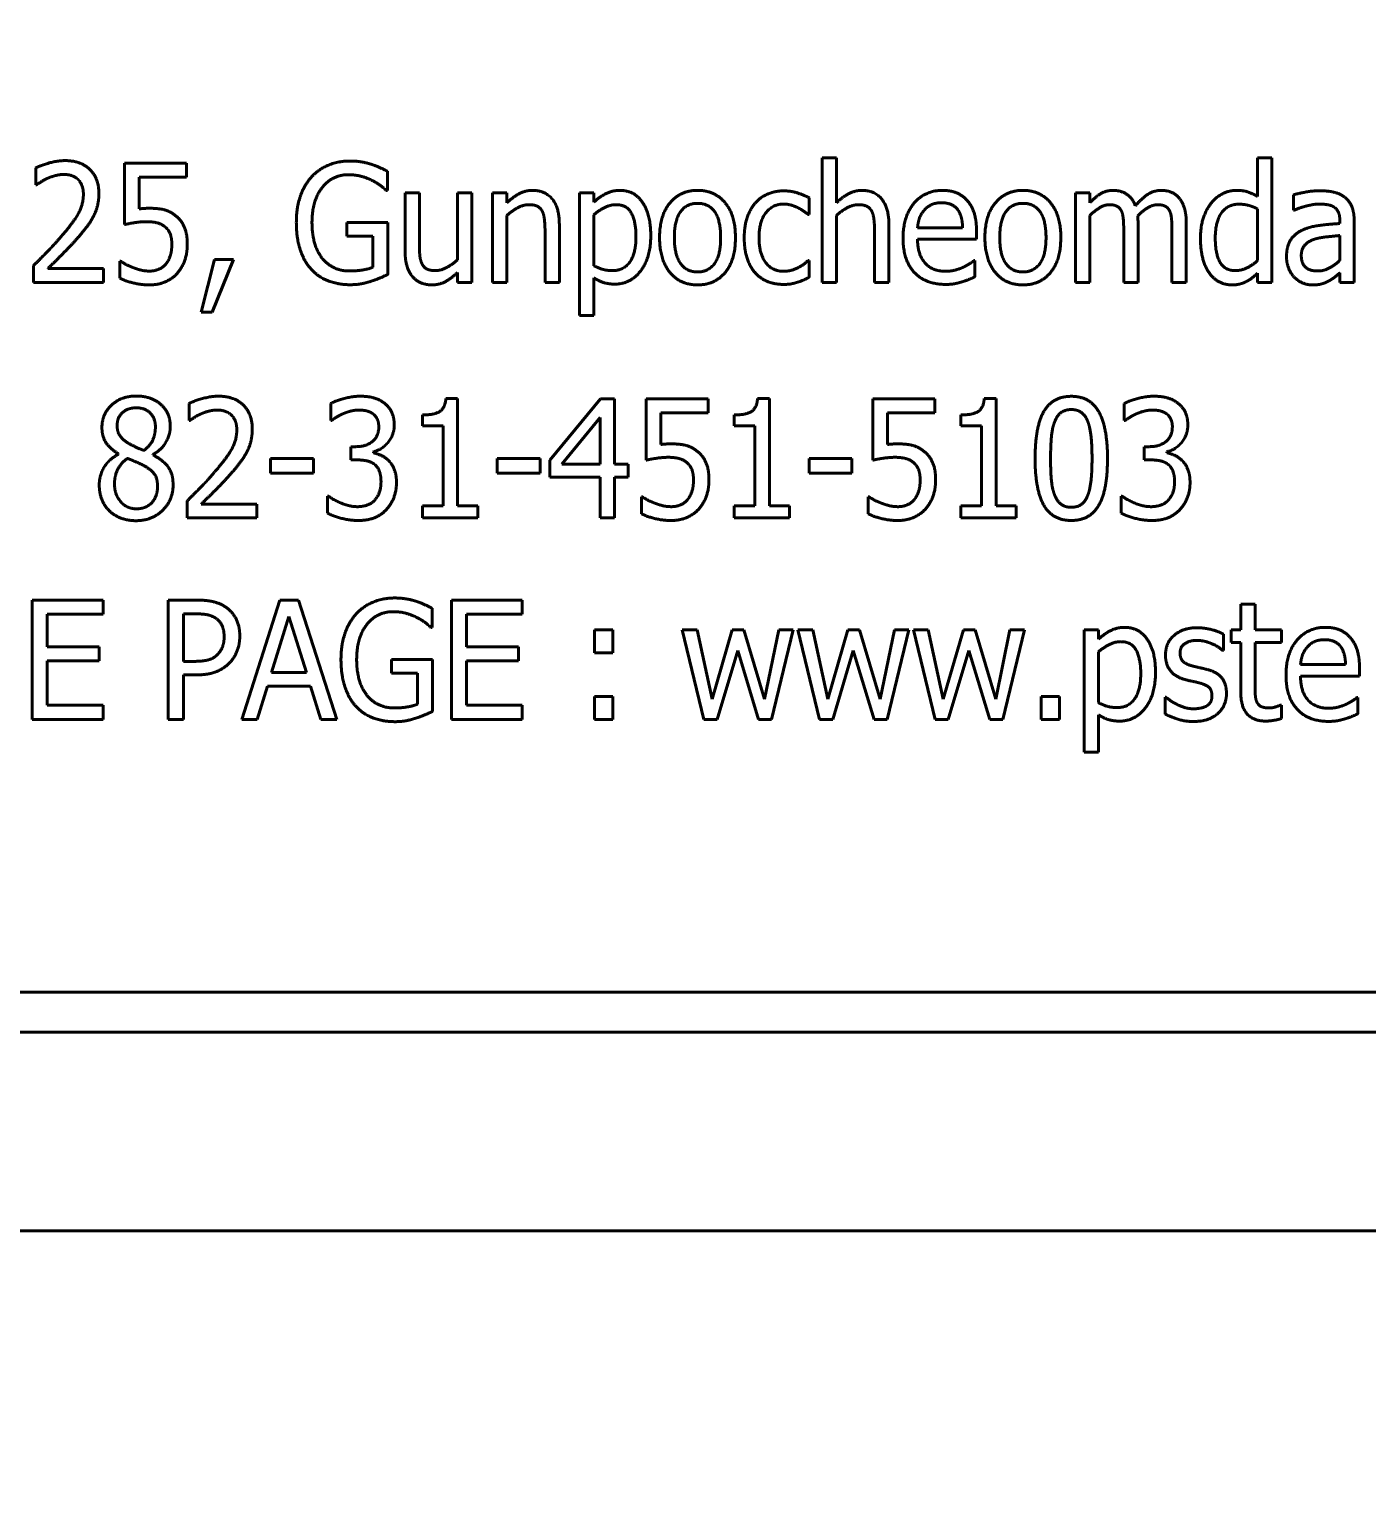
# Model space of a CAD drawing. Header units: millimetres. Extents: x 0 to 4756, y 0 to 3364.
# Drawn here: x 1109.42 to 1143.06, y 832.18 to 869.05 of the extents above; entities that cross this region are included whole.
import ezdxf

# ---------------------------------------------------------------- set-up
doc = ezdxf.new("R2010")
doc.units = ezdxf.units.MM
doc.header["$LTSCALE"] = 4
doc.layers.add('가시적인 것(ISO)', color=3, linetype='Continuous', lineweight=40)
doc.layers.add('치수(ISO)', color=2, linetype='Continuous', lineweight=25)
doc.styles.add('치수 텍스트_PSTEK_POSCO', font='isocp.shx')
doc.dimstyles.new('치수_PSTEK_POSCO', dxfattribs={"dimscale": 4, "dimtxt": 5, "dimasz": 2.5, "dimexe": 2, "dimexo": 2.5, "dimgap": 1, "dimtad": 1, "dimrnd": 1e-08, "dimdsep": 46, "dimtxsty": '치수 텍스트_PSTEK_POSCO', "dimcen": 0.09, "dimdle": 10, "dimclrd": 7, "dimclre": 7, "dimclrt": 2, "dimadec": 1, "dimazin": 2, "dimtfac": 1, "dimtmove": 0, "dimatfit": 3, "dimfxl": 0, "dimtolj": 1, "dimlwd": -1, "dimlwe": -1, "dimarcsym": 0})

# ---------------------------------------------------------------- blocks, each defined once
blk = doc.blocks.new('*D24')
at = {"layer": 'Defpoints', "color": 0}
for p in [(2145.269, 987.571), (768.269, 528.821), (2145.269, 290.288)]:
    blk.add_point(p, dxfattribs=at)
at = {"layer": '치수(ISO)', "color": 7}
for p, q in [((2145.269, 977.571), (2145.269, 282.288)), ((768.269, 518.821), (768.269, 282.288)), ((778.269, 290.288), (2135.269, 290.288))]:
    blk.add_line(p, q, dxfattribs=at)
for points in [[(778.269, 291.954), (778.269, 288.621), (768.269, 290.288)], [(2135.269, 291.954), (2135.269, 288.621), (2145.269, 290.288)]]:
    blk.add_solid(points, dxfattribs=at)
at = {"layer": '치수(ISO)', "color": 2, "insert": (1433.769, 304.288), "char_height": 20, "attachment_point": 4, "style": '치수 텍스트_PSTEK_POSCO'}
blk.add_mtext('\\A1;1377', dxfattribs=at)

msp = doc.modelspace()

# ---------------------------------------------------------------- linework, layer by layer
at = {"layer": '가시적인 것(ISO)'}
for p, q in [((1109.5893, 865.1348), (1109.5893, 865.5627)), ((1111.8162, 864.1332), (1111.8162, 865.6794)), ((1111.8162, 865.6794), (1113.3794, 865.6794)), ((1113.3794, 865.6794), (1113.3794, 865.3269)), ((1129.3616, 865.8131), (1129.7214, 865.8131)), ((1129.3616, 862.6794), (1129.3616, 865.8131)), ((1129.7214, 865.8131), (1129.7214, 864.6802)), ((1140.3138, 864.8407), (1140.3138, 865.8131)), ((1140.3138, 865.8131), (1140.6736, 865.8131)), ((1140.6736, 865.8131), (1140.6736, 862.6794)), ((1113.3794, 865.3269), (1112.1833, 865.3269)), ((1112.1833, 865.3269), (1112.1833, 864.5271)), ((1118.4288, 865.4752), (1118.4288, 864.9938)), ((1109.6112, 865.1348), (1109.5893, 865.1348)), ((1118.4288, 864.9938), (1118.3972, 864.9938)), ((1118.8737, 863.4695), (1118.8737, 864.9306)), ((1118.8737, 864.9306), (1119.2335, 864.9306)), ((1119.2335, 864.9306), (1119.2335, 863.647)), ((1120.1938, 863.2483), (1120.1938, 864.9306)), ((1120.1938, 864.9306), (1120.5536, 864.9306)), ((1120.5536, 864.9306), (1120.5536, 862.6794)), ((1121.0739, 864.9306), (1121.4337, 864.9306)), ((1121.0739, 862.6794), (1121.0739, 864.9306)), ((1121.4337, 864.9306), (1121.4337, 864.6802)), ((1123.2595, 861.8504), (1123.2595, 864.9306)), ((1123.2595, 864.9306), (1123.6193, 864.9306)), ((1123.6193, 864.9306), (1123.6193, 864.6948)), ((1129.0334, 864.8091), (1129.0334, 864.3836)), ((1135.736, 862.6794), (1135.736, 864.9306)), ((1135.736, 864.9306), (1136.0958, 864.9306)), ((1136.0958, 864.9306), (1136.0958, 864.6827)), ((1141.2181, 864.4955), (1141.2181, 864.882)), ((1140.3138, 863.2264), (1140.3138, 864.5271)), ((1141.24, 864.4955), (1141.2181, 864.4955)), ((1117.4078, 863.8391), (1117.4078, 864.1891)), ((1117.4078, 864.1891), (1118.441, 864.1891)), ((1118.441, 864.1891), (1118.441, 862.8788)), ((1121.4337, 864.3617), (1121.4337, 862.6794)), ((1122.7538, 864.1405), (1122.7538, 862.6794)), ((1123.6193, 864.3788), (1123.6193, 863.1)), ((1129.0334, 864.3836), (1129.0115, 864.3836)), ((1129.7214, 864.3617), (1129.7214, 862.6794)), ((1131.0415, 864.1405), (1131.0415, 862.6794)), ((1136.0958, 864.3617), (1136.0958, 862.6794)), ((1137.3089, 864.1624), (1137.3089, 862.6794)), ((1138.522, 864.1624), (1138.522, 862.6794)), ((1142.3851, 864.16), (1142.3851, 864.2329)), ((1142.7449, 864.2183), (1142.7449, 862.6794)), ((1118.0666, 863.8391), (1117.4078, 863.8391)), ((1118.0666, 863.0635), (1118.0666, 863.8391)), ((1122.394, 862.6794), (1122.394, 863.963)), ((1130.6817, 862.6794), (1130.6817, 863.963)), ((1131.7635, 864.0554), (1132.8964, 864.0554)), ((1133.2465, 863.7661), (1131.7635, 863.7661)), ((1133.2465, 863.9728), (1133.2465, 863.7661)), ((1136.9491, 862.6794), (1136.9491, 863.9825)), ((1138.1622, 862.6794), (1138.1622, 863.9825)), ((1142.3851, 863.2337), (1142.3851, 863.8585)), ((1109.5309, 862.6794), (1109.5309, 863.1049)), ((1109.8883, 863.0271), (1111.2911, 863.0271)), ((1111.2911, 863.0271), (1111.2911, 862.6794)), ((1111.6995, 862.7864), (1111.6995, 863.2118)), ((1111.6995, 863.2118), (1111.7262, 863.2118)), ((1113.7416, 861.9331), (1114.0771, 863.2532)), ((1114.5561, 863.2532), (1114.0212, 861.9331)), ((1114.0771, 863.2532), (1114.5561, 863.2532)), ((1129.0115, 863.2313), (1129.0334, 863.2313)), ((1129.0334, 863.2313), (1129.0334, 862.8058)), ((1133.1833, 863.2313), (1133.2052, 863.2313)), ((1133.2052, 863.2313), (1133.2052, 862.818)), ((1111.2911, 862.6794), (1109.5309, 862.6794)), ((1120.1938, 862.6794), (1120.1938, 862.9274)), ((1120.5536, 862.6794), (1120.1938, 862.6794)), ((1121.4337, 862.6794), (1121.0739, 862.6794)), ((1122.7538, 862.6794), (1122.394, 862.6794)), ((1123.6193, 862.7937), (1123.6193, 861.8504)), ((1129.7214, 862.6794), (1129.3616, 862.6794)), ((1131.0415, 862.6794), (1130.6817, 862.6794)), ((1136.0958, 862.6794), (1135.736, 862.6794)), ((1137.3089, 862.6794), (1136.9491, 862.6794)), ((1138.522, 862.6794), (1138.1622, 862.6794)), ((1140.3138, 862.6794), (1140.3138, 862.9079)), ((1140.6736, 862.6794), (1140.3138, 862.6794)), ((1142.3851, 862.6794), (1142.3851, 862.9177)), ((1142.7449, 862.6794), (1142.3851, 862.6794)), ((1114.0212, 861.9331), (1113.7416, 861.9331)), ((1123.6193, 861.8504), (1123.2595, 861.8504)), ((1113.4475, 859.2082), (1113.4475, 859.6361)), ((1119.8997, 859.7625), (1120.1963, 859.7625)), ((1120.1963, 859.7625), (1120.1963, 857.0591)), ((1122.518, 858.2066), (1123.7919, 859.7527)), ((1123.7919, 859.7527), (1124.1444, 859.7527)), ((1124.1444, 859.7527), (1124.1444, 858.1069)), ((1124.9369, 858.2066), (1124.9369, 859.7527)), ((1124.9369, 859.7527), (1126.5002, 859.7527)), ((1126.5002, 859.7527), (1126.5002, 859.4002)), ((1127.74, 859.7625), (1128.0366, 859.7625)), ((1128.0366, 859.7625), (1128.0366, 857.0591)), ((1130.6379, 858.2066), (1130.6379, 859.7527)), ((1130.6379, 859.7527), (1132.2011, 859.7527)), ((1132.2011, 859.7527), (1132.2011, 859.4002)), ((1133.441, 859.7625), (1133.7376, 859.7625)), ((1133.7376, 859.7625), (1133.7376, 857.0591)), ((1117.0042, 859.2057), (1117.0042, 859.6312)), ((1119.3113, 859.0696), (1119.3113, 859.3443)), ((1123.7773, 859.2787), (1122.817, 858.1069)), ((1123.7773, 858.1069), (1123.7773, 859.2787)), ((1126.5002, 859.4002), (1125.304, 859.4002)), ((1125.304, 859.4002), (1125.304, 858.6004)), ((1127.1517, 859.0696), (1127.1517, 859.3443)), ((1132.2011, 859.4002), (1131.005, 859.4002)), ((1131.005, 859.4002), (1131.005, 858.6004)), ((1132.8527, 859.0696), (1132.8527, 859.3443)), ((1136.9637, 859.2057), (1136.9637, 859.6312)), ((1113.4694, 859.2082), (1113.4475, 859.2082)), ((1117.0261, 859.2057), (1117.0042, 859.2057)), ((1119.8292, 859.0696), (1119.3113, 859.0696)), ((1119.8292, 857.0591), (1119.8292, 859.0696)), ((1127.6695, 859.0696), (1127.1517, 859.0696)), ((1127.6695, 857.0591), (1127.6695, 859.0696)), ((1133.3705, 859.0696), (1132.8527, 859.0696)), ((1133.3705, 857.0591), (1133.3705, 859.0696)), ((1136.9856, 859.2057), (1136.9637, 859.2057)), ((1117.5074, 858.2138), (1117.5074, 858.5469)), ((1117.5074, 858.5469), (1117.6339, 858.5469)), ((1137.4669, 858.2138), (1137.4669, 858.5469)), ((1137.4669, 858.5469), (1137.5933, 858.5469)), ((1111.663, 858.3549), (1111.663, 858.367)), ((1112.5334, 858.35), (1112.5334, 858.3378)), ((1115.492, 857.8832), (1115.492, 858.2479)), ((1115.492, 858.2479), (1116.5715, 858.2479)), ((1116.5715, 858.2479), (1116.5715, 857.8832)), ((1117.6703, 858.2138), (1117.5074, 858.2138)), ((1118.0763, 858.4205), (1118.0763, 858.3913)), ((1121.193, 857.8832), (1121.193, 858.2479)), ((1121.193, 858.2479), (1122.2724, 858.2479)), ((1122.2724, 858.2479), (1122.2724, 857.8832)), ((1122.518, 857.7835), (1122.518, 858.2066)), ((1129.0334, 857.8832), (1129.0334, 858.2479)), ((1129.0334, 858.2479), (1130.1128, 858.2479)), ((1130.1128, 858.2479), (1130.1128, 857.8832)), ((1137.6298, 858.2138), (1137.4669, 858.2138)), ((1138.0358, 858.4205), (1138.0358, 858.3913)), ((1116.5715, 857.8832), (1115.492, 857.8832)), ((1122.2724, 857.8832), (1121.193, 857.8832)), ((1122.817, 858.1069), (1123.7773, 858.1069)), ((1124.1444, 858.1069), (1124.4823, 858.1069)), ((1124.4823, 858.1069), (1124.4823, 857.7835)), ((1130.1128, 857.8832), (1129.0334, 857.8832)), ((1123.7773, 857.7835), (1122.518, 857.7835)), ((1123.7773, 856.7527), (1123.7773, 857.7835)), ((1124.4823, 857.7835), (1124.1444, 857.7835)), ((1124.1444, 857.7835), (1124.1444, 856.7527)), ((1113.3891, 856.7527), (1113.3891, 857.1782)), ((1113.7465, 857.1004), (1115.1493, 857.1004)), ((1115.1493, 857.1004), (1115.1493, 856.7527)), ((1116.9264, 857.2997), (1116.9532, 857.2997)), ((1116.9264, 856.8743), (1116.9264, 857.2997)), ((1119.3113, 856.7527), (1119.3113, 857.0591)), ((1119.3113, 857.0591), (1119.8292, 857.0591)), ((1120.1963, 857.0591), (1120.7019, 857.0591)), ((1120.7019, 857.0591), (1120.7019, 856.7527)), ((1124.8202, 856.8597), (1124.8202, 857.2852)), ((1124.8202, 857.2852), (1124.847, 857.2852)), ((1127.1517, 856.7527), (1127.1517, 857.0591)), ((1127.1517, 857.0591), (1127.6695, 857.0591)), ((1128.0366, 857.0591), (1128.5423, 857.0591)), ((1128.5423, 857.0591), (1128.5423, 856.7527)), ((1130.5212, 856.8597), (1130.5212, 857.2852)), ((1130.5212, 857.2852), (1130.548, 857.2852)), ((1132.8527, 856.7527), (1132.8527, 857.0591)), ((1132.8527, 857.0591), (1133.3705, 857.0591)), ((1133.7376, 857.0591), (1134.2433, 857.0591)), ((1134.2433, 857.0591), (1134.2433, 856.7527)), ((1136.8859, 857.2997), (1136.9126, 857.2997)), ((1136.8859, 856.8743), (1136.8859, 857.2997)), ((1115.1493, 856.7527), (1113.3891, 856.7527)), ((1120.7019, 856.7527), (1119.3113, 856.7527)), ((1124.1444, 856.7527), (1123.7773, 856.7527)), ((1128.5423, 856.7527), (1127.1517, 856.7527)), ((1134.2433, 856.7527), (1132.8527, 856.7527)), ((1109.4945, 851.6871), (1109.4945, 854.6871)), ((1109.4945, 854.6871), (1111.2765, 854.6871)), ((1111.2765, 854.6871), (1111.2765, 854.3322)), ((1112.9175, 851.6871), (1112.9175, 854.6871)), ((1112.9175, 854.6871), (1113.6322, 854.6871)), ((1114.7676, 851.6871), (1115.7279, 854.6871)), ((1115.7279, 854.6871), (1116.1971, 854.6871)), ((1116.1971, 854.6871), (1117.1574, 851.6871)), ((1119.552, 854.4829), (1119.552, 854.0015)), ((1120.0407, 851.6871), (1120.0407, 854.6871)), ((1120.0407, 854.6871), (1121.8227, 854.6871)), ((1121.8227, 854.6871), (1121.8227, 854.3322)), ((1139.8932, 853.9383), (1139.8932, 854.585)), ((1139.8932, 854.585), (1140.253, 854.585)), ((1140.253, 854.585), (1140.253, 853.9383)), ((1111.2765, 854.3322), (1109.8737, 854.3322)), ((1109.8737, 854.3322), (1109.8737, 853.5104)), ((1113.6104, 854.3419), (1113.2967, 854.3419)), ((1113.2967, 854.3419), (1113.2967, 853.1458)), ((1115.9515, 854.2787), (1115.5139, 852.8662)), ((1116.3916, 852.8662), (1115.9515, 854.2787)), ((1121.8227, 854.3322), (1120.4199, 854.3322)), ((1120.4199, 854.3322), (1120.4199, 853.5104)), ((1119.552, 854.0015), (1119.5204, 854.0015)), ((1123.6387, 853.3646), (1123.6387, 853.9383)), ((1123.6387, 853.9383), (1124.0958, 853.9383)), ((1124.0958, 853.9383), (1124.0958, 853.3646)), ((1126.3908, 851.6871), (1125.8438, 853.9383)), ((1125.8438, 853.9383), (1126.2181, 853.9383)), ((1126.2181, 853.9383), (1126.595, 852.1952)), ((1126.595, 852.1952), (1127.1006, 853.9383)), ((1127.1006, 853.9383), (1127.3972, 853.9383)), ((1127.3972, 853.9383), (1127.9175, 852.1952)), ((1127.9175, 852.1952), (1128.2724, 853.9383)), ((1128.6347, 853.9383), (1128.0925, 851.6871)), ((1128.2724, 853.9383), (1128.6347, 853.9383)), ((1129.2984, 851.6871), (1128.7514, 853.9383)), ((1128.7514, 853.9383), (1129.1258, 853.9383)), ((1129.1258, 853.9383), (1129.5026, 852.1952)), ((1129.5026, 852.1952), (1130.0083, 853.9383)), ((1130.0083, 853.9383), (1130.3049, 853.9383)), ((1130.3049, 853.9383), (1130.8251, 852.1952)), ((1130.8251, 852.1952), (1131.1801, 853.9383)), ((1131.5423, 853.9383), (1131.0002, 851.6871)), ((1131.1801, 853.9383), (1131.5423, 853.9383)), ((1132.206, 851.6871), (1131.659, 853.9383)), ((1131.659, 853.9383), (1132.0334, 853.9383)), ((1132.0334, 853.9383), (1132.4102, 852.1952)), ((1132.4102, 852.1952), (1132.9159, 853.9383)), ((1132.9159, 853.9383), (1133.2125, 853.9383)), ((1133.2125, 853.9383), (1133.7327, 852.1952)), ((1133.7327, 852.1952), (1134.0877, 853.9383)), ((1134.4499, 853.9383), (1133.9078, 851.6871)), ((1134.0877, 853.9383), (1134.4499, 853.9383)), ((1135.9548, 853.9383), (1136.3146, 853.9383)), ((1135.9548, 850.8581), (1135.9548, 853.9383)), ((1136.3146, 853.9383), (1136.3146, 853.7025)), ((1139.4556, 853.8289), (1139.4556, 853.4229)), ((1139.6501, 853.6247), (1139.6501, 853.9383)), ((1139.6501, 853.9383), (1139.8932, 853.9383)), ((1140.253, 853.9383), (1140.9143, 853.9383)), ((1140.9143, 853.9383), (1140.9143, 853.6247)), ((1109.8737, 853.5104), (1111.1817, 853.5104)), ((1111.1817, 853.5104), (1111.1817, 853.1555)), ((1120.4199, 853.5104), (1121.7279, 853.5104)), ((1121.7279, 853.5104), (1121.7279, 853.1555)), ((1127.2392, 853.4229), (1126.7214, 851.6871)), ((1127.7619, 851.6871), (1127.2392, 853.4229)), ((1130.1468, 853.4229), (1129.629, 851.6871)), ((1130.6695, 851.6871), (1130.1468, 853.4229)), ((1133.0544, 853.4229), (1132.5366, 851.6871)), ((1133.5771, 851.6871), (1133.0544, 853.4229)), ((1136.3146, 853.3865), (1136.3146, 852.1077)), ((1139.4556, 853.4229), (1139.4361, 853.4229)), ((1139.8932, 853.6247), (1139.6501, 853.6247)), ((1139.8932, 852.3775), (1139.8932, 853.6247)), ((1140.253, 853.6247), (1140.253, 852.5526)), ((1140.9143, 853.6247), (1140.253, 853.6247)), ((1109.8737, 853.1555), (1109.8737, 852.0421)), ((1111.1817, 853.1555), (1109.8737, 853.1555)), ((1113.2967, 853.1458), (1113.5544, 853.1458)), ((1118.5309, 852.8468), (1118.5309, 853.1968)), ((1118.5309, 853.1968), (1119.5642, 853.1968)), ((1119.5642, 853.1968), (1119.5642, 851.8865)), ((1120.4199, 853.1555), (1120.4199, 852.0421)), ((1121.7279, 853.1555), (1120.4199, 853.1555)), ((1124.0958, 853.3646), (1123.6387, 853.3646)), ((1141.3956, 853.0631), (1142.5285, 853.0631)), ((1113.6177, 852.8054), (1113.2967, 852.8054)), ((1113.2967, 852.8054), (1113.2967, 851.6871)), ((1115.5139, 852.8662), (1116.3916, 852.8662)), ((1119.1898, 852.8468), (1118.5309, 852.8468)), ((1119.1898, 852.0712), (1119.1898, 852.8468)), ((1142.8786, 852.7738), (1141.3956, 852.7738)), ((1142.8786, 852.9805), (1142.8786, 852.7738)), ((1115.4094, 852.5258), (1115.1517, 851.6871)), ((1116.4985, 852.5258), (1115.4094, 852.5258)), ((1116.7562, 851.6871), (1116.4985, 852.5258)), ((1109.8737, 852.0421), (1111.2765, 852.0421)), ((1111.2765, 852.0421), (1111.2765, 851.6871)), ((1120.4199, 852.0421), (1121.8227, 852.0421)), ((1121.8227, 852.0421), (1121.8227, 851.6871)), ((1123.6387, 851.6871), (1123.6387, 852.2609)), ((1123.6387, 852.2609), (1124.0958, 852.2609)), ((1124.0958, 852.2609), (1124.0958, 851.6871)), ((1134.8729, 851.6871), (1134.8729, 852.2609)), ((1134.8729, 852.2609), (1135.33, 852.2609)), ((1135.33, 852.2609), (1135.33, 851.6871)), ((1137.9896, 851.8232), (1137.9896, 852.2487)), ((1137.9896, 852.2487), (1138.0091, 852.2487)), ((1140.8924, 852.0469), (1140.9143, 852.0469)), ((1140.9143, 852.0469), (1140.9143, 851.7066)), ((1142.8154, 852.239), (1142.8373, 852.239)), ((1142.8373, 852.239), (1142.8373, 851.8257)), ((1111.2765, 851.6871), (1109.4945, 851.6871)), ((1113.2967, 851.6871), (1112.9175, 851.6871)), ((1115.1517, 851.6871), (1114.7676, 851.6871)), ((1117.1574, 851.6871), (1116.7562, 851.6871)), ((1121.8227, 851.6871), (1120.0407, 851.6871)), ((1124.0958, 851.6871), (1123.6387, 851.6871)), ((1126.7214, 851.6871), (1126.3908, 851.6871)), ((1128.0925, 851.6871), (1127.7619, 851.6871)), ((1129.629, 851.6871), (1129.2984, 851.6871)), ((1131.0002, 851.6871), (1130.6695, 851.6871)), ((1132.5366, 851.6871), (1132.206, 851.6871)), ((1133.9078, 851.6871), (1133.5771, 851.6871)), ((1135.33, 851.6871), (1134.8729, 851.6871)), ((1136.3146, 851.8014), (1136.3146, 850.8581)), ((1136.3146, 850.8581), (1135.9548, 850.8581)), ((1234.8531, 844.8208), (1096.6853, 844.8208)), ((1095.7692, 843.8208), (1235.7692, 843.8208)), ((1245.7692, 838.8208), (1085.7692, 838.8208))]:
    msp.add_line(p, q, dxfattribs=at)
for points in [[(1109.5893, 865.5627), (1109.7084, 865.6235), (1110.1314, 865.7426), (1110.3211, 865.7426)], [(1110.3211, 865.7426), (1110.7198, 865.7426), (1111.172, 865.2977), (1111.172, 864.9185)], [(1116.5107, 865.322), (1116.6857, 865.519), (1117.1938, 865.7329), (1117.4977, 865.7329)], [(1117.4977, 865.7329), (1117.6412, 865.7329), (1117.9037, 865.6891), (1118.0253, 865.6502)], [(1118.0253, 865.6502), (1118.1201, 865.6211), (1118.3559, 865.5141), (1118.4288, 865.4752)], [(1109.8859, 865.3002), (1109.8057, 865.2661), (1109.6574, 865.1689), (1109.6112, 865.1348)], [(1110.2943, 865.395), (1110.1922, 865.395), (1109.9831, 865.3415), (1109.8859, 865.3002)], [(1110.642, 865.2734), (1110.5763, 865.3342), (1110.3989, 865.395), (1110.2943, 865.395)], [(1110.783, 864.8966), (1110.783, 865.023), (1110.7076, 865.2126), (1110.642, 865.2734)], [(1116.1387, 864.1818), (1116.1387, 864.5441), (1116.3308, 865.1178), (1116.5107, 865.322)], [(1117.4515, 865.3877), (1117.0407, 865.3877), (1116.5326, 864.7361), (1116.5326, 864.194)], [(1118.0374, 865.2467), (1117.9207, 865.3074), (1117.6241, 865.3877), (1117.4515, 865.3877)], [(1118.3972, 864.9938), (1118.3267, 865.0595), (1118.1736, 865.1786), (1118.0374, 865.2467)], [(1110.219, 863.8269), (1110.5447, 864.2037), (1110.783, 864.6559), (1110.783, 864.8966)], [(1111.172, 864.9185), (1111.172, 864.741), (1111.0942, 864.4444), (1111.0237, 864.318)], [(1121.4337, 864.6802), (1121.5942, 864.8334), (1121.9078, 864.9938), (1122.0828, 864.9938)], [(1122.0828, 864.9938), (1122.3989, 864.9938), (1122.7538, 864.5562), (1122.7538, 864.1405)], [(1123.6193, 864.6948), (1123.753, 864.8237), (1124.0812, 864.9938), (1124.2732, 864.9938)], [(1124.2732, 864.9938), (1124.6428, 864.9938), (1125.0536, 864.3812), (1125.0536, 863.8658)], [(1125.2749, 863.805), (1125.2749, 864.369), (1125.8, 864.9938), (1126.2303, 864.9938)], [(1126.2303, 864.9938), (1126.663, 864.9938), (1127.1833, 864.3715), (1127.1833, 863.805)], [(1127.6817, 864.6754), (1127.8081, 864.8237), (1128.1849, 864.9817), (1128.4013, 864.9817)], [(1128.4013, 864.9817), (1128.5788, 864.9817), (1128.9045, 864.8771), (1129.0334, 864.8091)], [(1129.7214, 864.6802), (1129.8818, 864.8334), (1130.1955, 864.9938), (1130.3705, 864.9938)], [(1130.3705, 864.9938), (1130.6865, 864.9938), (1131.0415, 864.5562), (1131.0415, 864.1405)], [(1131.3989, 863.7929), (1131.3989, 864.3423), (1131.9459, 864.9938), (1132.3883, 864.9938)], [(1132.3883, 864.9938), (1132.5877, 864.9938), (1132.894, 864.8723), (1133.0083, 864.7434)], [(1133.458, 863.805), (1133.458, 864.369), (1133.9831, 864.9938), (1134.4134, 864.9938)], [(1134.4134, 864.9938), (1134.8462, 864.9938), (1135.3664, 864.3715), (1135.3664, 863.805)], [(1136.0958, 864.6827), (1136.2368, 864.8309), (1136.5139, 864.9938), (1136.6817, 864.9938)], [(1136.6817, 864.9938), (1136.8713, 864.9938), (1137.163, 864.8115), (1137.2408, 864.6049)], [(1137.2408, 864.6049), (1137.4037, 864.7969), (1137.7125, 864.9938), (1137.8948, 864.9938)], [(1137.8948, 864.9938), (1138.0334, 864.9938), (1138.257, 864.9039), (1138.3421, 864.8018)], [(1138.3421, 864.8018), (1138.4272, 864.6997), (1138.522, 864.3933), (1138.522, 864.1624)], [(1139.1541, 864.6802), (1139.2708, 864.8261), (1139.6014, 864.9938), (1139.7838, 864.9938)], [(1139.7838, 864.9938), (1139.9442, 864.9938), (1140.1825, 864.9185), (1140.3138, 864.8407)], [(1141.2181, 864.882), (1141.3178, 864.9112), (1141.6898, 864.9841), (1141.8697, 864.9841)], [(1141.8697, 864.9841), (1142.0909, 864.9841), (1142.3924, 864.9112), (1142.5139, 864.8164)], [(1142.5139, 864.8164), (1142.6306, 864.724), (1142.7449, 864.4298), (1142.7449, 864.2183)], [(1112.1833, 864.5271), (1112.2514, 864.5368), (1112.3875, 864.5441), (1112.441, 864.5441)], [(1112.441, 864.5441), (1112.6598, 864.5441), (1112.9637, 864.4687), (1113.1023, 864.3569)], [(1121.988, 864.634), (1121.8543, 864.634), (1121.5698, 864.4833), (1121.4337, 864.3617)], [(1122.3259, 864.4663), (1122.2822, 864.5514), (1122.1241, 864.634), (1121.988, 864.634)], [(1122.394, 863.963), (1122.394, 864.1186), (1122.3648, 864.3861), (1122.3259, 864.4663)], [(1124.1857, 864.634), (1124.0326, 864.634), (1123.7481, 864.4906), (1123.6193, 864.3788)], [(1124.6817, 863.822), (1124.6817, 864.2086), (1124.4483, 864.634), (1124.1857, 864.634)], [(1126.2303, 864.6681), (1125.9507, 864.6681), (1125.6468, 864.2426), (1125.6468, 863.805)], [(1126.8113, 863.805), (1126.8113, 864.2426), (1126.5099, 864.6681), (1126.2303, 864.6681)], [(1127.4045, 863.8002), (1127.4045, 864.0968), (1127.5553, 864.5295), (1127.6817, 864.6754)], [(1128.3964, 864.651), (1128.1168, 864.651), (1127.7765, 864.2062), (1127.7765, 863.8002)], [(1128.766, 864.5514), (1128.693, 864.5903), (1128.4888, 864.651), (1128.3964, 864.651)], [(1129.0115, 864.3836), (1128.975, 864.4177), (1128.8535, 864.5052), (1128.766, 864.5514)], [(1130.2757, 864.634), (1130.142, 864.634), (1129.8575, 864.4833), (1129.7214, 864.3617)], [(1130.6136, 864.4663), (1130.5698, 864.5514), (1130.4118, 864.634), (1130.2757, 864.634)], [(1130.6817, 863.963), (1130.6817, 864.1186), (1130.6525, 864.3861), (1130.6136, 864.4663)], [(1131.941, 864.5052), (1131.8583, 864.4152), (1131.7757, 864.1989), (1131.7635, 864.0554)], [(1132.3664, 864.6827), (1132.223, 864.6827), (1132.0212, 864.5927), (1131.941, 864.5052)], [(1132.7749, 864.5076), (1132.7117, 864.5927), (1132.5123, 864.6827), (1132.3664, 864.6827)], [(1132.8964, 864.0554), (1132.8916, 864.2086), (1132.8308, 864.4322), (1132.7749, 864.5076)], [(1133.0083, 864.7434), (1133.125, 864.6146), (1133.2465, 864.2426), (1133.2465, 863.9728)], [(1134.4134, 864.6681), (1134.1339, 864.6681), (1133.83, 864.2426), (1133.83, 863.805)], [(1134.9945, 863.805), (1134.9945, 864.2426), (1134.693, 864.6681), (1134.4134, 864.6681)], [(1136.5893, 864.634), (1136.4726, 864.634), (1136.2173, 864.4809), (1136.0958, 864.3617)], [(1136.8908, 864.476), (1136.8519, 864.5562), (1136.7109, 864.634), (1136.5893, 864.634)], [(1136.9491, 863.9825), (1136.9491, 864.1381), (1136.9272, 864.4031), (1136.8908, 864.476)], [(1137.8024, 864.634), (1137.6906, 864.634), (1137.4378, 864.4906), (1137.3016, 864.3544)], [(1138.1039, 864.476), (1138.065, 864.5562), (1137.924, 864.634), (1137.8024, 864.634)], [(1138.1622, 863.9825), (1138.1622, 864.1381), (1138.1403, 864.4031), (1138.1039, 864.476)], [(1138.8794, 863.788), (1138.8794, 864.0846), (1139.0253, 864.5173), (1139.1541, 864.6802)], [(1139.8421, 864.6462), (1139.565, 864.6462), (1139.2514, 864.2086), (1139.2514, 863.7953)], [(1140.3138, 864.5271), (1140.1801, 864.5951), (1139.9661, 864.6462), (1139.8421, 864.6462)], [(1141.8673, 864.6486), (1141.7433, 864.6486), (1141.4078, 864.5708), (1141.24, 864.4955)], [(1142.2392, 864.5732), (1142.1711, 864.6194), (1141.9718, 864.6486), (1141.8673, 864.6486)], [(1142.3851, 864.2329), (1142.3851, 864.3642), (1142.3097, 864.5271), (1142.2392, 864.5732)], [(1111.0237, 864.318), (1110.9532, 864.1867), (1110.7538, 863.929), (1110.6444, 863.805)], [(1112.3778, 864.2062), (1112.2246, 864.2062), (1111.911, 864.1551), (1111.8162, 864.1332)], [(1112.847, 864.0676), (1112.7643, 864.1429), (1112.5261, 864.2062), (1112.3778, 864.2062)], [(1113.0074, 863.6348), (1113.0074, 863.7953), (1112.9248, 863.9995), (1112.847, 864.0676)], [(1113.1023, 864.3569), (1113.2457, 864.245), (1113.3964, 863.9047), (1113.3964, 863.6324)], [(1116.5107, 863.0125), (1116.3308, 863.2118), (1116.1387, 863.8002), (1116.1387, 864.1818)], [(1116.5326, 864.194), (1116.5326, 863.8925), (1116.6663, 863.4403), (1116.7927, 863.2848)], [(1137.3016, 864.3544), (1137.304, 864.3204), (1137.3089, 864.2256), (1137.3089, 864.1624)], [(1141.4321, 863.9898), (1141.612, 864.0773), (1142.1031, 864.1429), (1142.3851, 864.16)], [(1109.5309, 863.1049), (1109.7206, 863.2921), (1110.0585, 863.6397), (1110.219, 863.8269)], [(1110.6444, 863.805), (1110.4645, 863.5984), (1110.022, 863.1559), (1109.8883, 863.0271)], [(1124.0909, 862.976), (1124.3705, 862.976), (1124.6817, 863.4087), (1124.6817, 863.822)], [(1125.0536, 863.8658), (1125.0536, 863.3018), (1124.5431, 862.6356), (1124.1517, 862.6356)], [(1126.2303, 862.6162), (1125.7854, 862.6162), (1125.2749, 863.2556), (1125.2749, 863.805)], [(1125.6468, 863.805), (1125.6468, 863.3796), (1125.9507, 862.942), (1126.2303, 862.942)], [(1127.1833, 863.805), (1127.1833, 863.2361), (1126.663, 862.6162), (1126.2303, 862.6162)], [(1126.2303, 862.942), (1126.5074, 862.942), (1126.8113, 863.3723), (1126.8113, 863.805)], [(1127.6817, 862.9177), (1127.5504, 863.0611), (1127.4045, 863.5036), (1127.4045, 863.8002)], [(1127.7765, 863.8002), (1127.7765, 863.4039), (1128.1047, 862.959), (1128.3964, 862.959)], [(1132.4734, 862.6284), (1131.9629, 862.6284), (1131.3989, 863.2337), (1131.3989, 863.7929)], [(1131.7635, 863.7661), (1131.7635, 863.3747), (1132.1379, 862.959), (1132.471, 862.959)], [(1134.4134, 862.6162), (1133.9685, 862.6162), (1133.458, 863.2556), (1133.458, 863.805)], [(1133.83, 863.805), (1133.83, 863.3796), (1134.1339, 862.942), (1134.4134, 862.942)], [(1135.3664, 863.805), (1135.3664, 863.2361), (1134.8462, 862.6162), (1134.4134, 862.6162)], [(1134.4134, 862.942), (1134.6906, 862.942), (1134.9945, 863.3723), (1134.9945, 863.805)], [(1139.1006, 862.9177), (1138.9937, 863.066), (1138.8794, 863.5036), (1138.8794, 863.788)], [(1139.2514, 863.7953), (1139.2514, 863.3966), (1139.492, 862.976), (1139.7595, 862.976)], [(1141.0431, 863.3309), (1141.0431, 863.5643), (1141.2303, 863.895), (1141.4321, 863.9898)], [(1141.7457, 863.7661), (1141.6023, 863.7199), (1141.4151, 863.5279), (1141.4151, 863.3577)], [(1142.3851, 863.8585), (1142.2562, 863.8463), (1141.8648, 863.805), (1141.7457, 863.7661)], [(1112.8616, 863.1462), (1112.9321, 863.2361), (1113.0074, 863.4744), (1113.0074, 863.6348)], [(1113.3964, 863.6324), (1113.3964, 863.416), (1113.2651, 863.0465), (1113.146, 862.9104)], [(1119.0658, 862.818), (1118.9758, 862.9225), (1118.8737, 863.241), (1118.8737, 863.4695)], [(1119.2335, 863.647), (1119.2335, 863.4671), (1119.2579, 863.2313), (1119.3016, 863.1438)], [(1141.2327, 862.8156), (1141.1452, 862.9079), (1141.0431, 863.1802), (1141.0431, 863.3309)], [(1141.4151, 863.3577), (1141.4151, 863.1632), (1141.6217, 862.9663), (1141.8211, 862.9663)], [(1111.7262, 863.2118), (1111.77, 863.1778), (1111.9353, 863.0903), (1112.035, 863.0514)], [(1112.035, 863.0514), (1112.1468, 863.01), (1112.334, 862.9638), (1112.4507, 862.9638)], [(1112.4507, 862.9638), (1112.565, 862.9638), (1112.7838, 863.0514), (1112.8616, 863.1462)], [(1117.4929, 862.6211), (1117.1914, 862.6211), (1116.6906, 862.8156), (1116.5107, 863.0125)], [(1116.7927, 863.2848), (1116.9167, 863.1292), (1117.2619, 862.9663), (1117.4783, 862.9663)], [(1117.4783, 862.9663), (1117.6387, 862.9663), (1117.9572, 863.0149), (1118.0666, 863.0635)], [(1119.3016, 863.1438), (1119.3454, 863.0562), (1119.4985, 862.976), (1119.6395, 862.976)], [(1119.6395, 862.976), (1119.7708, 862.976), (1120.0698, 863.134), (1120.1938, 863.2483)], [(1123.6193, 863.1), (1123.7603, 863.0295), (1123.9621, 862.976), (1124.0909, 862.976)], [(1128.3964, 862.959), (1128.5715, 862.959), (1128.8899, 863.1121), (1129.0115, 863.2313)], [(1132.471, 862.959), (1132.5877, 862.959), (1132.8162, 863.0149), (1132.9086, 863.0587)], [(1132.9086, 863.0587), (1133.0058, 863.1073), (1133.1395, 863.1924), (1133.1833, 863.2313)], [(1139.7595, 862.976), (1139.9005, 862.976), (1140.1873, 863.1121), (1140.3138, 863.2264)], [(1141.8211, 862.9663), (1141.9888, 862.9663), (1142.266, 863.1194), (1142.3851, 863.2337)], [(1112.4459, 862.6162), (1112.2416, 862.6162), (1111.8454, 862.711), (1111.6995, 862.7864)], [(1113.146, 862.9104), (1113.0245, 862.7742), (1112.6671, 862.6162), (1112.4459, 862.6162)], [(1118.0204, 862.7086), (1117.8794, 862.6648), (1117.6533, 862.6211), (1117.4929, 862.6211)], [(1118.441, 862.8788), (1118.3681, 862.8447), (1118.1249, 862.7402), (1118.0204, 862.7086)], [(1119.5447, 862.6162), (1119.4061, 862.6162), (1119.1582, 862.7134), (1119.0658, 862.818)], [(1120.1938, 862.9274), (1120.0285, 862.7742), (1119.7295, 862.6162), (1119.5447, 862.6162)], [(1124.1517, 862.6356), (1123.9937, 862.6356), (1123.7481, 862.7134), (1123.6193, 862.7937)], [(1128.4013, 862.6284), (1128.1825, 862.6284), (1127.813, 862.7718), (1127.6817, 862.9177)], [(1128.7538, 862.6867), (1128.6614, 862.6575), (1128.5155, 862.6284), (1128.4013, 862.6284)], [(1129.0334, 862.8058), (1128.9799, 862.7791), (1128.8194, 862.7037), (1128.7538, 862.6867)], [(1132.8794, 862.6916), (1132.7749, 862.66), (1132.6047, 862.6284), (1132.4734, 862.6284)], [(1133.2052, 862.818), (1133.142, 862.7912), (1132.9548, 862.7134), (1132.8794, 862.6916)], [(1139.6744, 862.6162), (1139.4993, 862.6162), (1139.2027, 862.7694), (1139.1006, 862.9177)], [(1140.0245, 862.6964), (1139.9491, 862.6575), (1139.7838, 862.6162), (1139.6744, 862.6162)], [(1140.3138, 862.9079), (1140.2287, 862.835), (1140.1071, 862.7378), (1140.0245, 862.6964)], [(1141.6922, 862.6162), (1141.5585, 862.6162), (1141.3227, 862.7207), (1141.2327, 862.8156)], [(1142.125, 862.7256), (1142.0301, 862.6721), (1141.8527, 862.6162), (1141.6922, 862.6162)], [(1142.3851, 862.9177), (1142.3413, 862.8836), (1142.193, 862.7621), (1142.125, 862.7256)], [(1111.2497, 859.0307), (1111.2497, 859.3686), (1111.736, 859.8208), (1112.1104, 859.8208)], [(1112.1104, 859.8208), (1112.4993, 859.8208), (1112.9685, 859.3929), (1112.9685, 859.0574)], [(1113.4475, 859.6361), (1113.5666, 859.6968), (1113.9896, 859.816), (1114.1792, 859.816)], [(1114.1792, 859.816), (1114.5779, 859.816), (1115.0301, 859.3711), (1115.0301, 858.9918)], [(1117.0042, 859.6312), (1117.1282, 859.7017), (1117.5561, 859.816), (1117.7481, 859.816)], [(1117.7481, 859.816), (1117.9426, 859.816), (1118.2295, 859.7333), (1118.3462, 859.6458)], [(1118.3462, 859.6458), (1118.4726, 859.551), (1118.6014, 859.2762), (1118.6014, 859.0915)], [(1119.3113, 859.3443), (1119.6055, 859.3443), (1119.8826, 859.5194), (1119.8997, 859.7625)], [(1127.1517, 859.3443), (1127.4459, 859.3443), (1127.723, 859.5194), (1127.74, 859.7625)], [(1132.8527, 859.3443), (1133.1468, 859.3443), (1133.424, 859.5194), (1133.441, 859.7625)], [(1134.7198, 858.2503), (1134.7198, 859.0623), (1135.1647, 859.8135), (1135.6314, 859.8135)], [(1135.6314, 859.8135), (1136.1006, 859.8135), (1136.5407, 859.0356), (1136.5407, 858.2527)], [(1136.9637, 859.6312), (1137.0877, 859.7017), (1137.5156, 859.816), (1137.7076, 859.816)], [(1137.7076, 859.816), (1137.9021, 859.816), (1138.189, 859.7333), (1138.3057, 859.6458)], [(1138.3057, 859.6458), (1138.4321, 859.551), (1138.5609, 859.2762), (1138.5609, 859.0915)], [(1112.1079, 859.5242), (1111.8989, 859.5242), (1111.6314, 859.2835), (1111.6314, 859.0769)], [(1112.5942, 859.0526), (1112.5942, 859.2544), (1112.3365, 859.5242), (1112.1079, 859.5242)], [(1113.7441, 859.3735), (1113.6638, 859.3395), (1113.5155, 859.2422), (1113.4694, 859.2082)], [(1114.1525, 859.4683), (1114.0504, 859.4683), (1113.8413, 859.4148), (1113.7441, 859.3735)], [(1114.5002, 859.3468), (1114.4345, 859.4075), (1114.257, 859.4683), (1114.1525, 859.4683)], [(1114.6412, 858.9699), (1114.6412, 859.0963), (1114.5658, 859.286), (1114.5002, 859.3468)], [(1117.3081, 859.3735), (1117.2157, 859.3322), (1117.0796, 859.2446), (1117.0261, 859.2057)], [(1117.7165, 859.4683), (1117.612, 859.4683), (1117.4078, 859.4148), (1117.3081, 859.3735)], [(1118.0642, 859.3759), (1117.9912, 859.427), (1117.8162, 859.4683), (1117.7165, 859.4683)], [(1118.2125, 859.0502), (1118.2125, 859.1644), (1118.1274, 859.3273), (1118.0642, 859.3759)], [(1135.6314, 859.4805), (1135.471, 859.4805), (1135.2668, 859.3224), (1135.2084, 859.1644)], [(1136.0496, 859.1693), (1135.9912, 859.3224), (1135.7919, 859.4805), (1135.6314, 859.4805)], [(1137.2676, 859.3735), (1137.1752, 859.3322), (1137.0391, 859.2446), (1136.9856, 859.2057)], [(1137.676, 859.4683), (1137.5715, 859.4683), (1137.3673, 859.4148), (1137.2676, 859.3735)], [(1138.0237, 859.3759), (1137.9507, 859.427), (1137.7757, 859.4683), (1137.676, 859.4683)], [(1138.172, 859.0502), (1138.172, 859.1644), (1138.0869, 859.3273), (1138.0237, 859.3759)], [(1111.663, 858.367), (1111.454, 858.4959), (1111.2497, 858.8022), (1111.2497, 859.0307)], [(1111.6314, 859.0769), (1111.6314, 858.9286), (1111.7676, 858.722), (1111.9037, 858.6393)], [(1112.3073, 858.4521), (1112.475, 858.5858), (1112.5942, 858.8703), (1112.5942, 859.0526)], [(1112.9685, 859.0574), (1112.9685, 858.8557), (1112.7449, 858.4618), (1112.5334, 858.35)], [(1114.0771, 857.9002), (1114.4029, 858.2771), (1114.6412, 858.7292), (1114.6412, 858.9699)], [(1115.0301, 858.9918), (1115.0301, 858.8143), (1114.9523, 858.5177), (1114.8818, 858.3913)], [(1117.6339, 858.5469), (1117.8916, 858.5469), (1118.2125, 858.8046), (1118.2125, 859.0502)], [(1118.6014, 859.0915), (1118.6014, 858.8435), (1118.2927, 858.4691), (1118.0763, 858.4205)], [(1135.2084, 859.1644), (1135.1501, 859.0113), (1135.1087, 858.5445), (1135.1087, 858.2503)], [(1136.1517, 858.2527), (1136.1517, 858.5615), (1136.1055, 859.0161), (1136.0496, 859.1693)], [(1137.5933, 858.5469), (1137.851, 858.5469), (1138.172, 858.8046), (1138.172, 859.0502)], [(1138.5609, 859.0915), (1138.5609, 858.8435), (1138.2522, 858.4691), (1138.0358, 858.4205)], [(1111.9037, 858.6393), (1111.9621, 858.6053), (1112.2076, 858.4861), (1112.3073, 858.4521)], [(1125.304, 858.6004), (1125.3721, 858.6101), (1125.5083, 858.6174), (1125.5617, 858.6174)], [(1125.5617, 858.6174), (1125.7805, 858.6174), (1126.0844, 858.5421), (1126.223, 858.4302)], [(1131.005, 858.6004), (1131.0731, 858.6101), (1131.2092, 858.6174), (1131.2627, 858.6174)], [(1131.2627, 858.6174), (1131.4815, 858.6174), (1131.7854, 858.5421), (1131.924, 858.4302)], [(1111.1817, 857.5818), (1111.1817, 857.8249), (1111.4296, 858.2333), (1111.663, 858.3549)], [(1111.894, 858.2527), (1111.7335, 858.1433), (1111.5658, 857.8176), (1111.5658, 857.6109)], [(1112.3121, 858.0656), (1112.2465, 858.1044), (1112.0301, 858.1944), (1111.894, 858.2527)], [(1112.5334, 858.3378), (1112.7814, 858.2163), (1113.0391, 857.8662), (1113.0391, 857.5891)], [(1114.8818, 858.3913), (1114.8113, 858.26), (1114.612, 858.0023), (1114.5026, 857.8784)], [(1118.0982, 858.1069), (1118.018, 858.1677), (1117.7992, 858.2138), (1117.6703, 858.2138)], [(1118.0763, 858.3913), (1118.1663, 858.3719), (1118.3705, 858.2844), (1118.458, 858.1968)], [(1118.458, 858.1968), (1118.5455, 858.1117), (1118.6574, 857.8395), (1118.6574, 857.6425)], [(1125.4985, 858.2795), (1125.3454, 858.2795), (1125.0318, 858.2284), (1124.9369, 858.2066)], [(1125.9677, 858.1409), (1125.8851, 858.2163), (1125.6468, 858.2795), (1125.4985, 858.2795)], [(1126.223, 858.4302), (1126.3664, 858.3184), (1126.5172, 857.978), (1126.5172, 857.7057)], [(1131.1995, 858.2795), (1131.0463, 858.2795), (1130.7327, 858.2284), (1130.6379, 858.2066)], [(1131.6687, 858.1409), (1131.5861, 858.2163), (1131.3478, 858.2795), (1131.1995, 858.2795)], [(1131.924, 858.4302), (1132.0674, 858.3184), (1132.2181, 857.978), (1132.2181, 857.7057)], [(1135.6314, 856.6895), (1135.1598, 856.6895), (1134.7198, 857.4602), (1134.7198, 858.2503)], [(1135.1087, 858.2503), (1135.1087, 857.9343), (1135.1452, 857.5113), (1135.206, 857.3459)], [(1136.5407, 858.2527), (1136.5407, 857.4456), (1136.0958, 856.6895), (1135.6314, 856.6895)], [(1136.0496, 857.3386), (1136.1055, 857.4869), (1136.1517, 857.944), (1136.1517, 858.2527)], [(1138.0577, 858.1069), (1137.9775, 858.1677), (1137.7587, 858.2138), (1137.6298, 858.2138)], [(1138.0358, 858.3913), (1138.1258, 858.3719), (1138.33, 858.2844), (1138.4175, 858.1968)], [(1138.4175, 858.1968), (1138.505, 858.1117), (1138.6168, 857.8395), (1138.6168, 857.6425)], [(1112.6476, 857.5502), (1112.6476, 857.7349), (1112.5091, 857.9537), (1112.3121, 858.0656)], [(1113.3891, 857.1782), (1113.5788, 857.3654), (1113.9167, 857.713), (1114.0771, 857.9002)], [(1114.5026, 857.8784), (1114.3227, 857.6717), (1113.8802, 857.2292), (1113.7465, 857.1004)], [(1118.2684, 857.6717), (1118.2684, 857.8346), (1118.1784, 858.0461), (1118.0982, 858.1069)], [(1126.1282, 857.7082), (1126.1282, 857.8686), (1126.0455, 858.0728), (1125.9677, 858.1409)], [(1131.8292, 857.7082), (1131.8292, 857.8686), (1131.7465, 858.0728), (1131.6687, 858.1409)], [(1138.2279, 857.6717), (1138.2279, 857.8346), (1138.1379, 858.0461), (1138.0577, 858.1069)], [(1111.4272, 856.9424), (1111.3057, 857.0639), (1111.1817, 857.3946), (1111.1817, 857.5818)], [(1111.5658, 857.6109), (1111.5658, 857.3386), (1111.8794, 856.9837), (1112.1152, 856.9837)], [(1113.0391, 857.5891), (1113.0391, 857.2049), (1112.5091, 856.6847), (1112.1104, 856.6847)], [(1112.1152, 856.9837), (1112.3559, 856.9837), (1112.6476, 857.2876), (1112.6476, 857.5502)], [(1118.1128, 857.2049), (1118.1882, 857.2949), (1118.2684, 857.5088), (1118.2684, 857.6717)], [(1118.6574, 857.6425), (1118.6574, 857.4408), (1118.5261, 857.098), (1118.4045, 856.9667)], [(1125.9823, 857.2195), (1126.0528, 857.3095), (1126.1282, 857.5477), (1126.1282, 857.7082)], [(1126.5172, 857.7057), (1126.5172, 857.4894), (1126.3859, 857.1198), (1126.2668, 856.9837)], [(1131.6833, 857.2195), (1131.7538, 857.3095), (1131.8292, 857.5477), (1131.8292, 857.7082)], [(1132.2181, 857.7057), (1132.2181, 857.4894), (1132.0869, 857.1198), (1131.9677, 856.9837)], [(1138.0723, 857.2049), (1138.1476, 857.2949), (1138.2279, 857.5088), (1138.2279, 857.6717)], [(1138.6168, 857.6425), (1138.6168, 857.4408), (1138.4856, 857.098), (1138.364, 856.9667)], [(1116.9532, 857.2997), (1117.0747, 857.2074), (1117.4783, 857.0372), (1117.6825, 857.0372)], [(1117.6825, 857.0372), (1117.7992, 857.0372), (1118.0326, 857.115), (1118.1128, 857.2049)], [(1124.847, 857.2852), (1124.8908, 857.2511), (1125.0561, 857.1636), (1125.1557, 857.1247)], [(1125.1557, 857.1247), (1125.2676, 857.0834), (1125.4548, 857.0372), (1125.5715, 857.0372)], [(1125.5715, 857.0372), (1125.6857, 857.0372), (1125.9045, 857.1247), (1125.9823, 857.2195)], [(1130.548, 857.2852), (1130.5917, 857.2511), (1130.757, 857.1636), (1130.8567, 857.1247)], [(1130.8567, 857.1247), (1130.9685, 857.0834), (1131.1557, 857.0372), (1131.2724, 857.0372)], [(1131.2724, 857.0372), (1131.3867, 857.0372), (1131.6055, 857.1247), (1131.6833, 857.2195)], [(1135.206, 857.3459), (1135.2619, 857.1903), (1135.4661, 857.0226), (1135.6314, 857.0226)], [(1135.6314, 857.0226), (1135.7895, 857.0226), (1135.9937, 857.1806), (1136.0496, 857.3386)], [(1136.9126, 857.2997), (1137.0342, 857.2074), (1137.4378, 857.0372), (1137.642, 857.0372)], [(1137.642, 857.0372), (1137.7587, 857.0372), (1137.992, 857.115), (1138.0723, 857.2049)], [(1112.1104, 856.6847), (1111.8989, 856.6847), (1111.5488, 856.8184), (1111.4272, 856.9424)], [(1117.7044, 856.6895), (1117.4904, 856.6895), (1117.0698, 856.7989), (1116.9264, 856.8743)], [(1118.4045, 856.9667), (1118.2805, 856.8305), (1117.928, 856.6895), (1117.7044, 856.6895)], [(1125.5666, 856.6895), (1125.3624, 856.6895), (1124.9661, 856.7844), (1124.8202, 856.8597)], [(1126.2668, 856.9837), (1126.1452, 856.8476), (1125.7878, 856.6895), (1125.5666, 856.6895)], [(1131.2676, 856.6895), (1131.0634, 856.6895), (1130.6671, 856.7844), (1130.5212, 856.8597)], [(1131.9677, 856.9837), (1131.8462, 856.8476), (1131.4888, 856.6895), (1131.2676, 856.6895)], [(1137.6638, 856.6895), (1137.4499, 856.6895), (1137.0293, 856.7989), (1136.8859, 856.8743)], [(1138.364, 856.9667), (1138.24, 856.8305), (1137.8875, 856.6895), (1137.6638, 856.6895)], [(1113.6322, 854.6871), (1113.8851, 854.6871), (1114.2425, 854.5996), (1114.3786, 854.4999)], [(1114.3786, 854.4999), (1114.5366, 854.3856), (1114.7165, 854.0331), (1114.7165, 853.7827)], [(1117.6339, 854.3297), (1117.8089, 854.5267), (1118.317, 854.7406), (1118.6209, 854.7406)], [(1118.6209, 854.7406), (1118.7643, 854.7406), (1119.0269, 854.6968), (1119.1485, 854.6579)], [(1119.1485, 854.6579), (1119.2433, 854.6288), (1119.4791, 854.5218), (1119.552, 854.4829)], [(1114.1185, 854.2276), (1114.0285, 854.2908), (1113.7878, 854.3419), (1113.6104, 854.3419)], [(1114.3227, 853.7706), (1114.3227, 853.9262), (1114.2206, 854.1547), (1114.1185, 854.2276)], [(1117.2619, 853.1895), (1117.2619, 853.5518), (1117.454, 854.1255), (1117.6339, 854.3297)], [(1118.5747, 854.3954), (1118.1638, 854.3954), (1117.6557, 853.7438), (1117.6557, 853.2017)], [(1119.1606, 854.2544), (1119.0439, 854.3151), (1118.7473, 854.3954), (1118.5747, 854.3954)], [(1119.5204, 854.0015), (1119.4499, 854.0672), (1119.2967, 854.1863), (1119.1606, 854.2544)], [(1114.1622, 853.3257), (1114.2473, 853.4156), (1114.3227, 853.6271), (1114.3227, 853.7706)], [(1114.7165, 853.7827), (1114.7165, 853.5882), (1114.5852, 853.2382), (1114.4685, 853.1166)], [(1136.3146, 853.7025), (1136.4483, 853.8314), (1136.7765, 854.0015), (1136.9685, 854.0015)], [(1136.9685, 854.0015), (1137.3381, 854.0015), (1137.7489, 853.3889), (1137.7489, 852.8735)], [(1137.9993, 853.3062), (1137.9993, 853.6101), (1138.4345, 853.9918), (1138.7967, 853.9918)], [(1138.7967, 853.9918), (1138.9742, 853.9918), (1139.334, 853.8994), (1139.4556, 853.8289)], [(1141.0309, 852.8006), (1141.0309, 853.35), (1141.5779, 854.0015), (1142.0204, 854.0015)], [(1142.0204, 854.0015), (1142.2198, 854.0015), (1142.5261, 853.88), (1142.6403, 853.7511)], [(1142.6403, 853.7511), (1142.757, 853.6223), (1142.8786, 853.2503), (1142.8786, 852.9805)], [(1136.881, 853.6417), (1136.7279, 853.6417), (1136.4434, 853.4983), (1136.3146, 853.3865)], [(1137.377, 852.8297), (1137.377, 853.2163), (1137.1436, 853.6417), (1136.881, 853.6417)], [(1138.7895, 853.6733), (1138.612, 853.6733), (1138.3664, 853.5153), (1138.3664, 853.3573)], [(1139.4361, 853.4229), (1139.3, 853.5396), (1138.9596, 853.6733), (1138.7895, 853.6733)], [(1141.5731, 853.5129), (1141.4904, 853.4229), (1141.4078, 853.2066), (1141.3956, 853.0631)], [(1141.9985, 853.6903), (1141.8551, 853.6903), (1141.6533, 853.6004), (1141.5731, 853.5129)], [(1142.407, 853.5153), (1142.3438, 853.6004), (1142.1444, 853.6903), (1141.9985, 853.6903)], [(1142.5285, 853.0631), (1142.5237, 853.2163), (1142.4629, 853.4399), (1142.407, 853.5153)], [(1113.5544, 853.1458), (1113.7854, 853.1458), (1114.0674, 853.2236), (1114.1622, 853.3257)], [(1114.4685, 853.1166), (1114.3202, 852.9634), (1113.9215, 852.8054), (1113.6177, 852.8054)], [(1117.6339, 852.0202), (1117.454, 852.2195), (1117.2619, 852.8079), (1117.2619, 853.1895)], [(1117.6557, 853.2017), (1117.6557, 852.9002), (1117.7895, 852.448), (1117.9159, 852.2925)], [(1138.4661, 852.696), (1138.2206, 852.7714), (1137.9993, 853.0826), (1137.9993, 853.3062)], [(1138.3664, 853.3573), (1138.3664, 853.2138), (1138.5123, 853.0753), (1138.6728, 853.0315)], [(1138.6728, 853.0315), (1138.753, 853.0096), (1138.9499, 852.9659), (1139.0569, 852.9391)], [(1136.7862, 851.9837), (1137.0658, 851.9837), (1137.377, 852.4164), (1137.377, 852.8297)], [(1137.7489, 852.8735), (1137.7489, 852.3095), (1137.2384, 851.6433), (1136.847, 851.6433)], [(1138.8502, 852.6036), (1138.7822, 852.6231), (1138.5585, 852.6693), (1138.4661, 852.696)], [(1139.0569, 852.9391), (1139.2951, 852.8759), (1139.5334, 852.5866), (1139.5334, 852.3362)], [(1142.1055, 851.6361), (1141.595, 851.6361), (1141.0309, 852.2414), (1141.0309, 852.8006)], [(1141.3956, 852.7738), (1141.3956, 852.3824), (1141.77, 851.9667), (1142.1031, 851.9667)], [(1117.9159, 852.2925), (1118.0399, 852.1369), (1118.3851, 851.974), (1118.6014, 851.974)], [(1139.1663, 852.2852), (1139.1663, 852.4213), (1139.0277, 852.5574), (1138.8502, 852.6036)], [(1139.0399, 852.0275), (1139.1079, 852.0737), (1139.1663, 852.1782), (1139.1663, 852.2852)], [(1139.5334, 852.3362), (1139.5334, 852.1903), (1139.424, 851.9326), (1139.3194, 851.8378)], [(1140.5156, 851.6433), (1140.2214, 851.6433), (1139.8932, 851.9959), (1139.8932, 852.3775)], [(1140.253, 852.5526), (1140.253, 852.3824), (1140.2651, 852.1952), (1140.3016, 852.115)], [(1118.616, 851.6288), (1118.3146, 851.6288), (1117.8138, 851.8232), (1117.6339, 852.0202)], [(1118.6014, 851.974), (1118.7619, 851.974), (1119.0804, 852.0226), (1119.1898, 852.0712)], [(1136.3146, 852.1077), (1136.4556, 852.0372), (1136.6574, 851.9837), (1136.7862, 851.9837)], [(1138.0091, 852.2487), (1138.0553, 852.2098), (1138.1792, 852.1174), (1138.2814, 852.0664)], [(1138.2814, 852.0664), (1138.3737, 852.0202), (1138.5925, 851.9521), (1138.7117, 851.9521)], [(1138.7117, 851.9521), (1138.7967, 851.9521), (1138.9937, 851.9959), (1139.0399, 852.0275)], [(1140.3016, 852.115), (1140.3356, 852.0445), (1140.4815, 851.974), (1140.6055, 851.974)], [(1140.6055, 851.974), (1140.693, 851.974), (1140.8559, 852.0299), (1140.8924, 852.0469)], [(1142.1031, 851.9667), (1142.2198, 851.9667), (1142.4483, 852.0226), (1142.5407, 852.0664)], [(1142.5407, 852.0664), (1142.6379, 852.115), (1142.7716, 852.2001), (1142.8154, 852.239)], [(1119.1436, 851.7163), (1119.0026, 851.6725), (1118.7765, 851.6288), (1118.616, 851.6288)], [(1119.5642, 851.8865), (1119.4912, 851.8524), (1119.2481, 851.7479), (1119.1436, 851.7163)], [(1136.847, 851.6433), (1136.689, 851.6433), (1136.4434, 851.7211), (1136.3146, 851.8014)], [(1138.6995, 851.6336), (1138.4856, 851.6336), (1138.1112, 851.7552), (1137.9896, 851.8232)], [(1139.3194, 851.8378), (1139.2052, 851.7382), (1138.9159, 851.6336), (1138.6995, 851.6336)], [(1140.9143, 851.7066), (1140.8121, 851.6774), (1140.6055, 851.6433), (1140.5156, 851.6433)], [(1142.5115, 851.6993), (1142.407, 851.6677), (1142.2368, 851.6361), (1142.1055, 851.6361)], [(1142.8373, 851.8257), (1142.7741, 851.7989), (1142.5869, 851.7211), (1142.5115, 851.6993)]]:
    msp.add_open_spline(points, degree=2, dxfattribs=at)

# ---------------------------------------------------------------- dimensions: what is measured, and where the dimension line sits
at = {"layer": '치수(ISO)', "color": 7}
dim = msp.add_linear_dim(base=(2145.2692, 290.2878), p1=(768.2692, 528.8208), p2=(2145.2692, 987.5708), angle=180, dimstyle='치수_PSTEK_POSCO', override={"dimdec": 2, "dimtp": 0, "dimtm": 0, "dimtdec": 2, "dimtofl": 0, "dimatfit": 1}, dxfattribs=at)
dim.commit()
dim.dimension.update_dxf_attribs({"geometry": '*D24', "text_midpoint": (1456.7692, 290.2878), "dimtype": 160})

doc.saveas('drawing.dxf')
